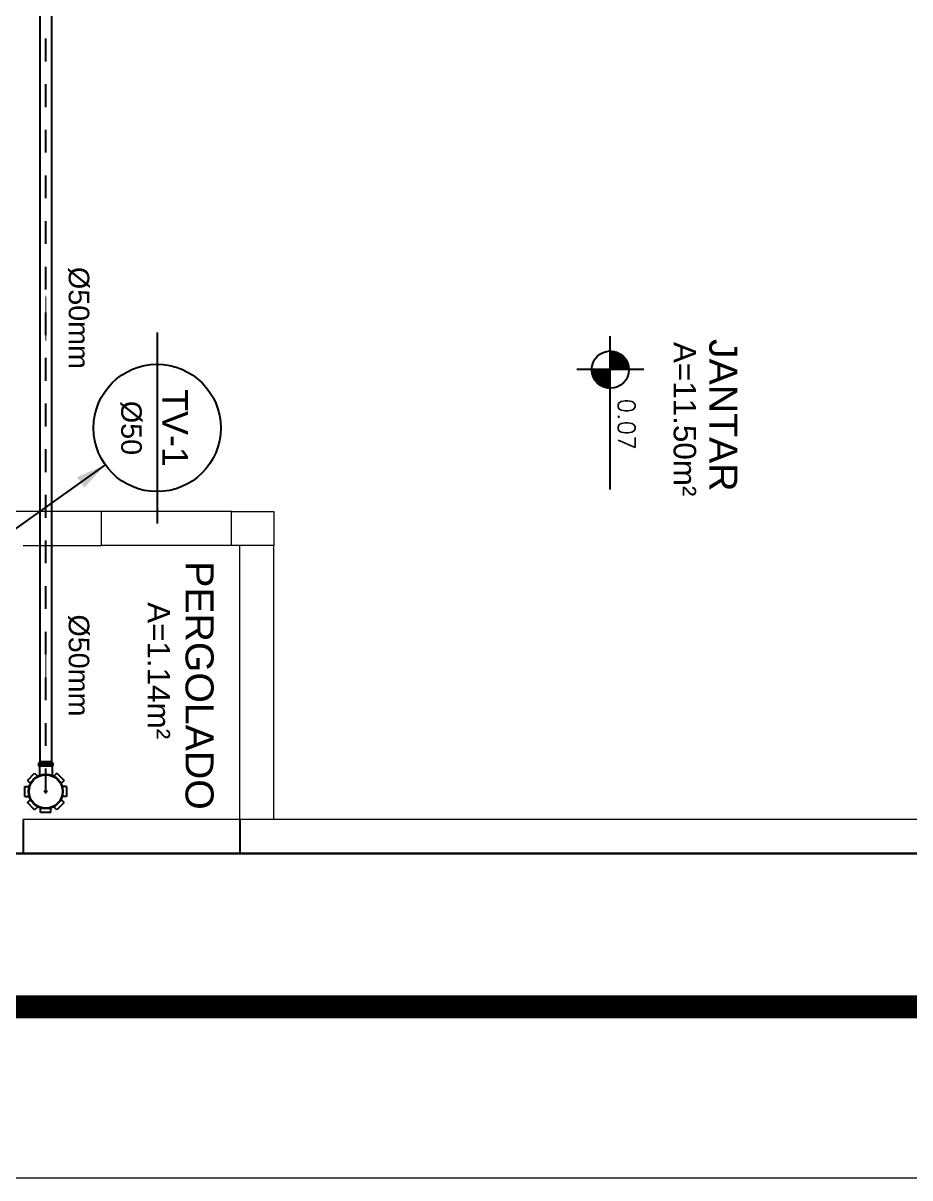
# Model space of a CAD drawing. Header units: millimetres. Extents: x 1345 to 2117, y 1214 to 1365.
# Drawn here: x 1628.86 to 1632.75, y 1251.79 to 1256.85 of the extents above; entities that cross this region are included whole.
import ezdxf
from ezdxf.enums import TextEntityAlignment as Align

# ---------------------------------------------------------------- set-up
doc = ezdxf.new("R2010")
doc.units = ezdxf.units.MM
doc.header["$LTSCALE"] = 0.5
doc.linetypes.add('LINHA_SIMETRIA', pattern=[0.25, 0.15, -0.1])
doc.linetypes.add('TUBO_ESGOTO', pattern=[200, 100, 100])
for name, color, linetype in [('02', 2, 'Continuous'), ('08', 8, 'Continuous'), ('50_EGSN_Indicar_Fluxo', 1, 'Continuous'), ('50_EGSN_Indicar_texto', 2, 'Continuous'), ('AUXILIAR_VIPTEC', 1, 'Continuous'), ('Cnx_Esgoto_Det', 3, 'Continuous'), ('COZINHA', 7, 'Continuous'), ('LINHA_SIMETRIA', 1, 'LINHA_SIMETRIA'), ('PISO', 8, 'Continuous'), ('Prumadas_L_EGSN_50', 1, 'Continuous'), ('Prumadas_Q_EGSN_50', 3, 'Continuous'), ('Prumadas_T_EGSN_50', 2, 'Continuous'), ('TEXTO2', 3, 'Continuous'), ('Tubo_Esgoto_Det', 6, 'TUBO_ESGOTO'), ('TXT_0', 7, 'Continuous')]:
    doc.layers.add(name, color=color, linetype=linetype)
doc.styles.add('ADITIVOCAD', font='ROMANS.shx')
doc.styles.add('ARIAL', font='arial.ttf')
doc.styles.add('Indicar', font='arial.ttf')
doc.styles.add('SANSSERIF', font='sas_____.pfb', dxfattribs={"height": 1})
doc.styles.get("Standard").update_dxf_attribs({"font": 'arial.ttf'})

# ---------------------------------------------------------------- blocks, each defined once
blk = doc.blocks.new('Adc_nivelpl')
h = blk.add_hatch()
h.set_pattern_fill('_U', color=256, scale=0.005, angle=45, style=0, double=1)
h.set_pattern_definition([(45, (-5.8772514, -3.5161936), (-0.003535534, 0.003535534), []), (135, (-5.8772514, -3.5161936), (-0.003535534, -0.003535534), [])])
h.paths.add_polyline_path([(0.1954, -0.0865, 0.414214), (0.0865, -0.1954), (0.1954, -0.1954)])
h.paths.add_polyline_path([(0.1954, -0.1954), (0.1954, -0.3043, 0.414214), (0.3043, -0.1954)])
for p, q in [((0.1954, 0), (0.1954, -0.3908)), ((0.8958, -0.1954), (0, -0.1954))]:
    blk.add_line(p, q)
blk.add_circle((0.1954, -0.1954), 0.1089)
at = {"flags": 8}
blk.add_attdef('NIVEL', (0.3642, -0.1501), '', height=0.1, dxfattribs=at)
blk = doc.blocks.new("EGSN'110016- 04- 01")
at = {"linetype": 'ByBlock'}
for p, q in [((-8.06, 4.88), (-4.88, 8.06)), ((-4.88, 8.06), (-3.51, 6.69)), ((-2.25, 9.15), (2.25, 9.15)), ((-2.25, 9.15), (-2.25, 7.21)), ((2.25, 9.15), (2.25, 7.21)), ((4.88, 8.06), (3.51, 6.69)), ((4.88, 8.06), (8.06, 4.88)), ((-9.15, -2.25), (-9.15, 2.25)), ((-9.15, 2.25), (-7.21, 2.25)), ((-8.06, 4.88), (-6.69, 3.51)), ((8.06, 4.88), (6.69, 3.51)), ((11.19, 2.74), (7.04, 2.74)), ((11.36, 3.12), (11.25, 2.79)), ((12.19, 3.17), (11.42, 3.17)), ((12.26, 3.13), (12.41, 2.78)), ((12.95, 2.74), (12.48, 2.74)), ((12.95, 2.74), (12.95, -2.74)), ((-9.15, -2.25), (-7.21, -2.25)), ((-8.06, -4.88), (-6.69, -3.51)), ((-4.88, -8.06), (-8.06, -4.88)), ((8.06, -4.88), (4.88, -8.06)), ((8.06, -4.88), (6.69, -3.51)), ((11.19, -2.74), (7.04, -2.74)), ((11.36, -3.12), (11.25, -2.79)), ((12.19, -3.17), (11.42, -3.17)), ((12.26, -3.13), (12.41, -2.78)), ((12.95, -2.74), (12.48, -2.74)), ((-4.88, -8.06), (-3.51, -6.69)), ((-2.25, -9.15), (-2.25, -7.21)), ((2.25, -9.15), (-2.25, -9.15)), ((2.25, -9.15), (2.25, -7.21)), ((4.88, -8.06), (3.51, -6.69))]:
    blk.add_line(p, q, dxfattribs=at)
blk.add_circle((0, 0), 7.55)
for centre, start, end in [((11.19, 2.81), 270, 343.54), ((11.42, 3.1), 90, 163.54), ((12.19, 3.1), 23.3556, 90), ((12.48, 2.81), 203.3556, 270), ((11.19, -2.81), 16.46, 90), ((11.42, -3.1), 196.46, 270), ((12.19, -3.1), 270, 336.6444), ((12.48, -2.81), 90, 156.6444)]:
    blk.add_arc(centre, 0.07, start, end, dxfattribs=at)
at = {"layer": 'AUXILIAR_VIPTEC', "color": 0, "linetype": 'ByBlock'}
for p, q in [((11.24, 2.76), (11.24, -2.76)), ((11.37, 3.15), (11.37, -3.15)), ((12.24, 3.16), (12.24, -3.16)), ((12.43, 2.75), (12.43, -2.75))]:
    blk.add_line(p, q, dxfattribs=at)
blk.add_circle((0, 0), 7.35, dxfattribs=at)
at = {"layer": 'LINHA_SIMETRIA', "ltscale": 0.05}
for p, q in [((-0.82, 0), (0.82, 0)), ((0, -0.82), (0, 0.82))]:
    blk.add_line(p, q, dxfattribs=at)

msp = doc.modelspace()

# ---------------------------------------------------------------- linework, layer by layer
at = {"layer": '02', "lineweight": 18}
msp.add_lwpolyline([(1609.9454, 1251.788), (1671.1454, 1251.788), (1671.1454, 1296.338), (1609.9454, 1296.338)], close=True, dxfattribs=at)
at = {"layer": '02', "lineweight": 18, "const_width": 0.1}
msp.add_lwpolyline([(1610.6954, 1252.538), (1670.3954, 1252.538), (1670.3954, 1295.588), (1610.6954, 1295.588)], close=True, dxfattribs=at)
at = {"layer": '08', "lineweight": 15}
for p, q in [((1629.2068, 1254.7094), (1627.0601, 1254.7094)), ((1629.2068, 1254.7094), (1629.2068, 1254.5594)), ((1628.8642, 1254.5594), (1629.2068, 1254.5594)), ((1636.9142, 1253.3594), (1628.8642, 1253.3594))]:
    msp.add_line(p, q, dxfattribs=at)
at = {"layer": '08', "lineweight": 30}
msp.add_line((1615.7642, 1253.2094), (1643.7642, 1253.2094), dxfattribs=at)
at = {"layer": '08', "lineweight": 15}
msp.add_lwpolyline([(1629.9642, 1254.7094), (1629.9642, 1254.5594), (1629.7785, 1254.5594), (1629.7785, 1254.7094)], close=True, dxfattribs=at)
at = {"layer": '50_EGSN_Indicar_Fluxo'}
for points in [[(1628.9637, 1255.4573, 0.004, 0.004, 0), (1628.9637, 1255.5573, 0.05, 0, 0), (1628.9637, 1255.6573, 0, 0, 0)], [(1628.9637, 1253.9342, 0.004, 0.004, 0), (1628.9637, 1254.0342, 0.05, 0, 0), (1628.9637, 1254.1342, 0, 0, 0)]]:
    msp.add_lwpolyline(points, format="xyseb", dxfattribs=at)
at = {"layer": 'COZINHA'}
for p, q in [((1628.8642, 1253.3594), (1628.8642, 1253.2094)), ((1629.8142, 1253.3594), (1629.8142, 1253.2094))]:
    msp.add_line(p, q, dxfattribs=at)
at = {"layer": 'LINHA_SIMETRIA'}
msp.add_line((1628.9637, 1253.4818), (1628.9637, 1260.3801), dxfattribs=at)
at = {"layer": 'PISO', "lineweight": 15}
for p, q in [((1629.7785, 1254.7094), (1629.2068, 1254.7094)), ((1629.8142, 1254.5594), (1629.2068, 1254.5594)), ((1629.8142, 1253.3594), (1629.8142, 1254.5594)), ((1629.9642, 1253.3594), (1629.9642, 1254.5594))]:
    msp.add_line(p, q, dxfattribs=at)
at = {"layer": 'Prumadas_L_EGSN_50'}
for p, q in [((1629.452, 1255.4935), (1629.452, 1254.6565)), ((1629.2247, 1254.9133), (1628.6762, 1254.5231))]:
    msp.add_line(p, q, dxfattribs=at)
msp.add_solid([(1629.2247, 1254.9133), (1629.1334, 1254.8138), (1629.1008, 1254.8596)], dxfattribs=at)
at = {"layer": 'Prumadas_Q_EGSN_50'}
msp.add_circle((1629.452, 1255.075), 0.279, dxfattribs=at)
at = {"layer": 'Tubo_Esgoto_Det'}
msp.add_lwpolyline([(1628.9384, 1253.6113), (1628.9384, 1260.3801), (1628.9891, 1260.3801), (1628.9891, 1253.6113)], close=True, dxfattribs=at)

# ---------------------------------------------------------------- block references
at = {"layer": 'Cnx_Esgoto_Det', "xscale": 0.01, "yscale": 0.01, "zscale": 0.01, "rotation": 89.99999999999993}
msp.add_blockref("EGSN'110016- 04- 01", (1628.9637, 1253.4818), dxfattribs=at)
at = {"layer": 'TXT_0', "lineweight": 15}
ref = msp.add_blockref('Adc_nivelpl', (1631.5858, 1255.4773), dxfattribs=dict(at, xscale=0.75, yscale=0.75, zscale=0.75, rotation=270))
ref.add_attrib('NIVEL', '0.07', (1631.4733, 1255.2041), dxfattribs={"height": 0.075, "rotation": 270, "style": 'ADITIVOCAD', "flags": 8})

# ---------------------------------------------------------------- texts
at = {"layer": '50_EGSN_Indicar_texto', "style": 'Indicar'}
for p in [(1629.0645, 1255.5573), (1629.0645, 1254.0342)]:
    msp.add_text('%%C50mm', height=0.09, rotation=270, dxfattribs=at).set_placement(p, align=Align.CENTER)
at = {"layer": 'Prumadas_T_EGSN_50', "style": 'ARIAL'}
for s, height, p in [('TV-1', 0.1125, (1629.4745, 1255.075)), ('%%C50', 0.09, (1629.2945, 1255.075))]:
    msp.add_text(s, height=height, rotation=270, dxfattribs=at).set_placement(p, align=Align.CENTER)
at = {"layer": 'TEXTO2', "lineweight": 15, "style": 'SANSSERIF'}
for s, p in [('JANTAR', (1631.8735, 1255.465)), ('PERGOLADO', (1629.5766, 1254.491))]:
    msp.add_text(s, height=0.12312, rotation=270, dxfattribs=at).set_placement(p)
at = {"layer": 'TXT_0', "lineweight": 15, "style": 'SANSSERIF'}
for s, p in [('A=11.50m²', (1631.7173, 1255.4519)), ('A=1.14m²', (1629.4105, 1254.3114))]:
    msp.add_text(s, height=0.0985, rotation=270, dxfattribs=at).set_placement(p)

doc.saveas('drawing.dxf')
